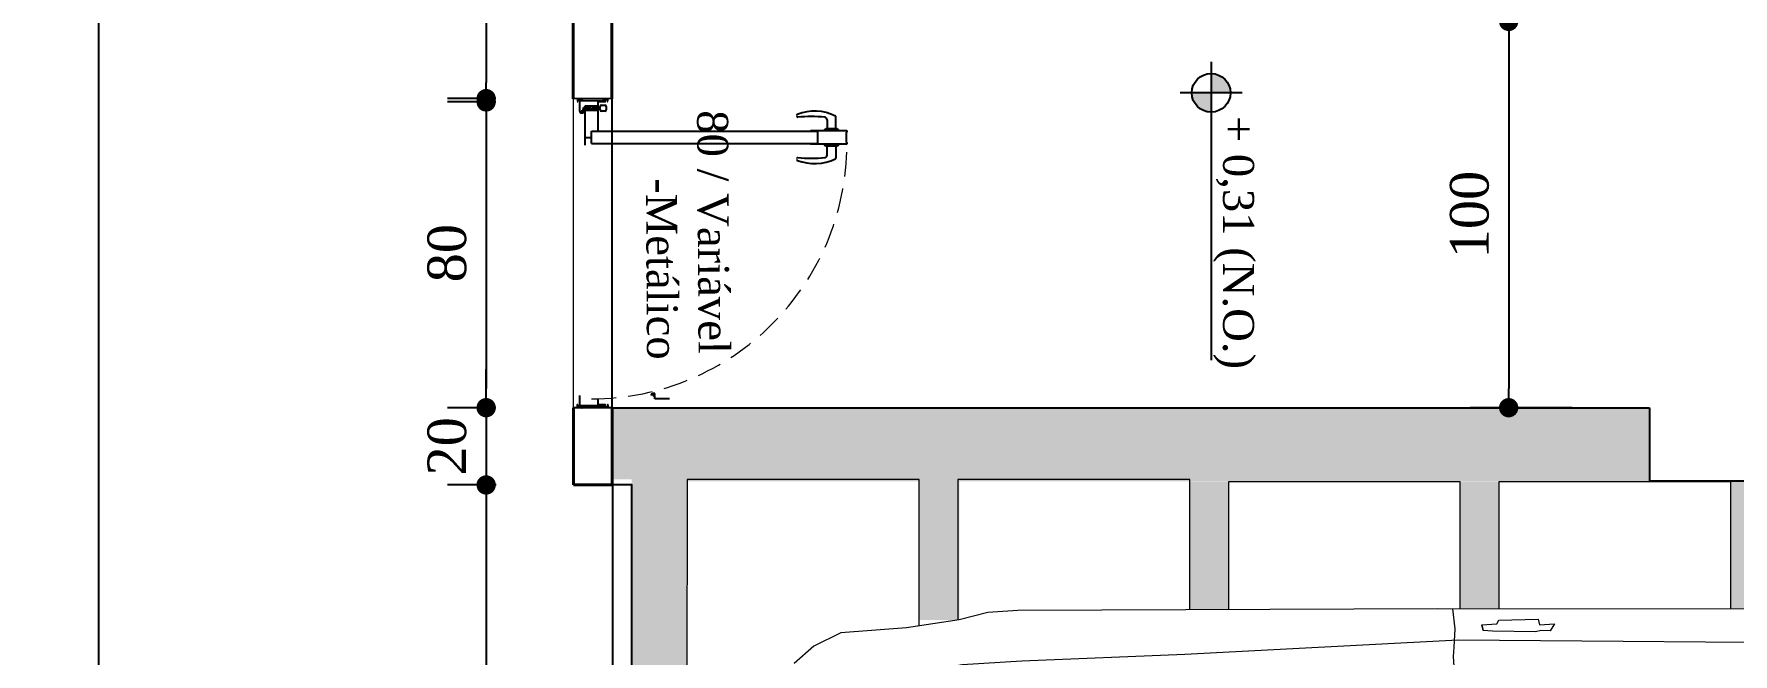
# Model space of a CAD drawing. Header units: centimetres. Extents: x -48696 to 156237, y -5617 to 29024.
# Drawn here: x -21081.8 to -20642.2, y 19199.1 to 19359.6 of the extents above; entities that cross this region are included whole.
import ezdxf

# ---------------------------------------------------------------- set-up
doc = ezdxf.new("R2010")
doc.units = ezdxf.units.CM
doc.linetypes.add('HIDDEN', pattern=[9.525, 6.35, -3.175])
for name, color, linetype in [('ACESSORIOS', 2, 'Continuous'), ('Hachuria - Moveis', 1, 'Continuous'), ('PN010', 1, 'Continuous'), ('Portas-Cotas', 2, 'Continuous'), ('Texto', 2, 'Continuous')]:
    doc.layers.add(name, color=color, linetype=linetype)
for name, color, linetype, lineweight in [('Parede Corte', 4, 'Continuous', 40), ('Pisos Externos', 15, 'Continuous', 9), ('Portas - Janelas', 2, 'Continuous', 20), ('Projeção Portas', 55, 'HIDDEN', 5), ('Vaga', 184, 'Continuous', 13)]:
    doc.layers.add(name, color=color, linetype=linetype, lineweight=lineweight)
doc.styles.add('Valéria', font='romantic.ttf', dxfattribs={"height": 10})
doc.dimstyles.new('Cota - 50', dxfattribs={"dimtxt": 10, "dimasz": 5, "dimexe": 10, "dimexo": 20, "dimgap": 5, "dimtad": 1, "dimtxsty": 'Valéria', "dimblk": 'DOT', "dimcen": 0, "dimclrd": 12, "dimclre": 12, "dimclrt": 2, "dimazin": 2, "dimtfac": 1, "dimtix": 1, "dimtmove": 0, "dimatfit": 3, "dimldrblk": 'DOT', "dimfxl": 1, "dimarcsym": 0})
pattern_1 = [(270, (-32249.861, 3884.289), (15, -15), [2.25, -0.45, 0.6, -0.45, 2.25, -9]), (270, (-32249.411, 3885.039), (15, -15), [1.5, -1.125, 2.25, -1.125, 1.5, -7.5]), (270, (-32243.411, 3879.789), (15, -15), [1.875, -0.75, 1.875, -10.5]), (270, (-32240.411, 3887.289), (15, -15), [0.75, -1.5, 0.75, -12]), (360, (-32240.411, 3885.789), (15, 15), [1.35, -13.65]), (360, (-32249.411, 3881.289), (15, 15), [1.5, -13.5]), (360, (-32243.411, 3877.539), (15, 15), [1.5, -13.5]), (315, (-32249.561, 3879.339), (15, -8e-15), [1.5, -19.713203]), (45, (-32249.561, 3883.239), (8e-15, 15), [1.5, -19.713203]), (333.43495, (-32249.486, 3879.789), (15, -8e-10), [1.5, -32.04102]), (345.963757, (-32249.411, 3880.539), (15, -5e-10), [1.5, -60.346584]), (345.963757, (-32243.411, 3876.789), (15, -5e-10), [1.2, -60.646584]), (345.963757, (-32240.411, 3885.489), (15, -5e-10), [1.05, -60.796584]), (14.036243, (-32249.411, 3882.039), (15, 5e-10), [1.5, -60.346584]), (14.036243, (-32243.411, 3878.289), (15, 5e-10), [1.2, -60.646584]), (14.036243, (-32240.411, 3886.089), (15, 5e-10), [1.05, -60.796584]), (26.56505, (-32249.486, 3882.789), (15, 6e-09), [1.5, -32.041002])]

# ---------------------------------------------------------------- blocks, each defined once
blk = doc.blocks.new('Audi A4 Cab dessus')
at = {"color": 0, "linetype": 'Continuous', "flags": 128}
for points in [[(0.841, -0.23), (0.8417, 0.7715), (0.838, 1.7799), (0.8336, 1.8519), (0.8155, 1.9203), (0.7966, 2.0469), (0.7841, 2.2046), (0.7524, 2.2693), (0.7105, 2.3167)], [(0.7584, -0.2673), (0.7669, 0.7224), (0.7321, 1.3788), (0.7164, 1.7697), (0.7075, 1.9136), (0.6778, 2.0813), (0.6697, 2.1669), (0.6293, 2.2367), (0.5811, 2.2532), (0.4536, 2.2926), (0.3571, 2.3256), (0.1476, 2.3432), (0.0137, 2.3517), (-0.1303, 2.3428), (-0.3375, 2.3245), (-0.4383, 2.2905), (-0.5613, 2.2579), (-0.6073, 2.2384), (-0.6562, 2.1743), (-0.6618, 2.085), (-0.6903, 1.9165)], [(0.6914, 0.7317), (0.7273, 0.7339), (0.7497, 0.7325), (0.7943, 0.7297), (0.8417, 0.7352)], [(0.8037, 0.6663), (0.7901, 0.6627)]]:
    blk.add_lwpolyline(points, dxfattribs=at)
blk.add_lwpolyline([(0.7901, 0.6627), (0.8037, 0.6663), (0.806, 0.6303), (0.8146, 0.6253), (0.8176, 0.531), (0.804, 0.5274), (0.8062, 0.4914), (0.7889, 0.5015), (0.7903, 0.5238), (0.7867, 0.5375), (0.7887, 0.6404)], close=True, dxfattribs=at)
blk = doc.blocks.new('_Dot')
at = {"color": 0, "linetype": 'ByBlock', "lineweight": -2}
blk.add_line((-0.5, 0), (-1, 0), dxfattribs=at)
at = {"color": 0, "linetype": 'ByBlock', "const_width": 0.5}
blk.add_lwpolyline([(-0.25, 0, 1), (0.25, 0, 1)], format="xyb", close=True, dxfattribs=at)
blk = doc.blocks.new('*D918')
at = {"color": 12, "lineweight": -2, "transparency": 16777216}
for p, q in [((-20962.5, 20558.4), (-21075.1, 20558.4)), ((-21065.1, 20553.4), (-21065.1, 18532.4)), ((-20962.5, 18527.4), (-21075.1, 18527.4))]:
    blk.add_line(p, q, dxfattribs=at)
at = {"layer": 'Defpoints', "color": 0, "transparency": 16777216}
for p in [(-20942.5, 20558.4), (-21065.1, 18527.4), (-20942.5, 18527.4)]:
    blk.add_point(p, dxfattribs=at)
at = {"color": 12, "lineweight": -2, "transparency": 16777216, "xscale": 5, "yscale": 5, "zscale": 5}
for p, rotation in [((-21065.1, 20558.4), 90), ((-21065.1, 18527.4), 270)]:
    blk.add_blockref('_Dot', p, dxfattribs=dict(at, rotation=rotation))
at = {"color": 2, "transparency": 16777216, "insert": (-21075.22, 19542.9), "char_height": 10, "attachment_point": 5, "rotation": 90, "style": 'Valéria'}
blk.add_mtext('2031', dxfattribs=at)
blk = doc.blocks.new('*D919')
at = {"color": 12, "lineweight": -2, "transparency": 16777216}
for p, q in [((-18501.39, 19648.51), (-18437.79, 19513.11)), ((-20858.77, 18387.11), (-18446.57, 19520.03)), ((-20922.64, 18511.34), (-20859.05, 18375.93))]:
    blk.add_line(p, q, dxfattribs=at)
at = {"layer": 'Defpoints', "color": 0, "transparency": 16777216}
for p in [(-18509.89, 19666.62), (-18442.04, 19522.16), (-20931.14, 18529.44)]:
    blk.add_point(p, dxfattribs=at)
at = {"color": 12, "lineweight": -2, "transparency": 16777216, "xscale": 5, "yscale": 5, "zscale": 5}
for p, rotation in [((-18442.04, 19522.16), 25.15779224117076), ((-20863.3, 18384.98), 205.1577922411708)]:
    blk.add_blockref('_Dot', p, dxfattribs=dict(at, rotation=rotation))
at = {"color": 2, "transparency": 16777216, "insert": (-19657, 18962.8), "char_height": 10, "attachment_point": 5, "rotation": 25.1578, "style": 'Valéria'}
blk.add_mtext('2675', dxfattribs=at)
blk = doc.blocks.new('*D945')
at = {"color": 12, "lineweight": -2, "transparency": 16777216}
for p, q in [((-20962.34, 19748.99), (-20974.8, 19748.99)), ((-20964.8, 19743.99), (-20964.8, 19346.99)), ((-20962.26, 19341.99), (-20974.8, 19341.99))]:
    blk.add_line(p, q, dxfattribs=at)
at = {"layer": 'Defpoints', "color": 0, "transparency": 16777216}
for p in [(-20942.34, 19748.99), (-20964.8, 19341.99), (-20942.26, 19341.99)]:
    blk.add_point(p, dxfattribs=at)
at = {"color": 12, "lineweight": -2, "transparency": 16777216, "xscale": 5, "yscale": 5, "zscale": 5}
for p, rotation in [((-20964.8, 19748.99), 90), ((-20964.8, 19341.99), 270)]:
    blk.add_blockref('_Dot', p, dxfattribs=dict(at, rotation=rotation))
at = {"color": 2, "transparency": 16777216, "insert": (-20974.91, 19545.49), "char_height": 10, "attachment_point": 5, "rotation": 90, "style": 'Valéria'}
blk.add_mtext('407', dxfattribs=at)
blk = doc.blocks.new('*D946')
at = {"color": 12, "lineweight": -2, "transparency": 16777216}
for p, q in [((-20962.26, 19342.84), (-20974.8, 19342.84)), ((-20964.8, 19337.84), (-20964.8, 19267.84)), ((-20962.26, 19262.84), (-20974.8, 19262.84))]:
    blk.add_line(p, q, dxfattribs=at)
at = {"layer": 'Defpoints', "color": 0, "transparency": 16777216}
for p in [(-20942.26, 19342.84), (-20964.8, 19262.84), (-20942.26, 19262.84)]:
    blk.add_point(p, dxfattribs=at)
at = {"color": 12, "lineweight": -2, "transparency": 16777216, "xscale": 5, "yscale": 5, "zscale": 5}
for p, rotation in [((-20964.8, 19342.84), 90), ((-20964.8, 19262.84), 270)]:
    blk.add_blockref('_Dot', p, dxfattribs=dict(at, rotation=rotation))
at = {"color": 2, "transparency": 16777216, "insert": (-20974.91, 19302.84), "char_height": 10, "attachment_point": 5, "rotation": 90, "style": 'Valéria'}
blk.add_mtext('80', dxfattribs=at)
blk = doc.blocks.new('*D947')
at = {"color": 12, "lineweight": -2, "transparency": 16777216}
for p, q in [((-20964.8, 19267.84), (-20964.8, 19272.84)), ((-20962.26, 19262.84), (-20974.8, 19262.84)), ((-20964.8, 19262.84), (-20964.8, 19242.84)), ((-20962.24, 19242.84), (-20974.8, 19242.84)), ((-20964.8, 19237.84), (-20964.8, 19232.84))]:
    blk.add_line(p, q, dxfattribs=at)
at = {"layer": 'Defpoints', "color": 0, "transparency": 16777216}
for p in [(-20942.26, 19262.84), (-20964.8, 19242.84), (-20942.24, 19242.84)]:
    blk.add_point(p, dxfattribs=at)
at = {"color": 12, "lineweight": -2, "transparency": 16777216, "xscale": 5, "yscale": 5, "zscale": 5}
for p, rotation in [((-20964.8, 19262.84), 270), ((-20964.8, 19242.84), 90)]:
    blk.add_blockref('_Dot', p, dxfattribs=dict(at, rotation=rotation))
at = {"color": 2, "transparency": 16777216, "insert": (-20974.91, 19252.84), "char_height": 10, "attachment_point": 5, "rotation": 90, "style": 'Valéria'}
blk.add_mtext('20', dxfattribs=at)
blk = doc.blocks.new('*D948')
at = {"color": 12, "lineweight": -2, "transparency": 16777216}
for p, q in [((-20962.24, 19242.84), (-20974.8, 19242.84)), ((-20964.8, 19237.84), (-20964.8, 18767.84)), ((-20962.14, 18762.84), (-20974.8, 18762.84))]:
    blk.add_line(p, q, dxfattribs=at)
at = {"layer": 'Defpoints', "color": 0, "transparency": 16777216}
for p in [(-20942.24, 19242.84), (-20964.8, 18762.84), (-20942.14, 18762.84)]:
    blk.add_point(p, dxfattribs=at)
at = {"color": 12, "lineweight": -2, "transparency": 16777216, "xscale": 5, "yscale": 5, "zscale": 5}
for p, rotation in [((-20964.8, 19242.84), 90), ((-20964.8, 18762.84), 270)]:
    blk.add_blockref('_Dot', p, dxfattribs=dict(at, rotation=rotation))
at = {"color": 2, "transparency": 16777216, "insert": (-20974.91, 19002.84), "char_height": 10, "attachment_point": 5, "rotation": 90, "style": 'Valéria'}
blk.add_mtext('480', dxfattribs=at)
blk = doc.blocks.new('*D1019')
at = {"color": 12, "lineweight": -2, "transparency": 16777216}
for p, q in [((-20683.84, 19362.84), (-20710.28, 19362.84)), ((-20700.28, 19357.84), (-20700.28, 19267.84)), ((-20683.84, 19262.84), (-20710.28, 19262.84))]:
    blk.add_line(p, q, dxfattribs=at)
at = {"layer": 'Defpoints', "color": 0, "transparency": 16777216}
for p in [(-20663.84, 19362.84), (-20700.28, 19262.84), (-20663.84, 19262.84)]:
    blk.add_point(p, dxfattribs=at)
at = {"color": 12, "lineweight": -2, "transparency": 16777216, "xscale": 5, "yscale": 5, "zscale": 5}
for p, rotation in [((-20700.28, 19362.84), 90), ((-20700.28, 19262.84), 270)]:
    blk.add_blockref('_Dot', p, dxfattribs=dict(at, rotation=rotation))
at = {"color": 2, "transparency": 16777216, "insert": (-20710.39, 19312.84), "char_height": 10, "attachment_point": 5, "rotation": 90, "style": 'Valéria'}
blk.add_mtext('100', dxfattribs=at)

msp = doc.modelspace()

# ---------------------------------------------------------------- hatches: boundary and pattern name
h = msp.add_hatch()
h.set_pattern_fill('GRASS2', color=74, scale=15, angle=-90, pattern_type=2)
h.set_pattern_definition(pattern_1)
h.paths.add_polyline_path([(-20932.34457, 19748.98177), (-20932.34457, 19362.83507), (-20910.52824, 19362.83507), (-20910.52824, 19748.98177)])
h.paths.add_polyline_path([(-20912.80279, 19244.28129), (-20912.80279, 18762.83507), (-20927.14181, 18762.83507), (-20927.14181, 19244.28129)])
h.paths.add_polyline_path([(-20910.29273, 19244.28129), (-20910.29273, 19262.83507), (-20932.26106, 19262.83507), (-20932.26106, 19244.28129)])
h.paths.add_polyline_path([(-20932.13627, 18735.89391), (-20932.13627, 18550.40693), (-20910.02659, 18550.40693), (-20910.02659, 18735.89391)])
h.paths.add_polyline_path([(-20932.14181, 18762.83404), (-20932.14181, 18735.89771), (-20913.61816, 18735.89771), (-20913.61816, 18762.83404)])
h = msp.add_hatch()
h.set_pattern_fill('GRASS2', color=74, scale=15, angle=-90, pattern_type=2)
h.set_pattern_definition(pattern_1)
h.paths.add_polyline_path([(-20913.81582, 19362.80053), (-20913.81582, 19748.80141), (-20663.91574, 19748.80141), (-20663.91574, 19362.80053)])
h.paths.add_polyline_path([(-20663.82299, 19243.80127), (-20663.82299, 19262.80053), (-20913.81582, 19262.80053), (-20913.81582, 19243.80127)])
h.paths.add_polyline_path([(-20899.55093, 19094.76532), (-20901.47027, 19121.32911), (-20900.10679, 19144.28129), (-20908.71301, 19144.28129), (-20908.71301, 19094.76532)])
h.paths.add_polyline_path([(-20842.41082, 19207.91735), (-20842.41082, 19243.80127), (-20852.80279, 19243.80127), (-20852.80279, 19207.91735)])
h.paths.add_polyline_path([(-20782.80279, 19210.5084), (-20782.80279, 19243.66069), (-20772.80279, 19243.66069), (-20772.80279, 19210.5084)])
h.paths.add_polyline_path([(-20712.80279, 19210.73957), (-20712.80279, 19243.66069), (-20702.80279, 19243.66069), (-20702.80279, 19210.73957)])
h.paths.add_polyline_path([(-20642.80279, 19210.69052), (-20642.80279, 19243.66069), (-20632.80279, 19243.66069), (-20632.80279, 19210.69052)])
h.paths.add_polyline_path([(-20572.80279, 19210.54246), (-20572.80279, 19243.66069), (-20562.80279, 19243.66069), (-20562.80279, 19210.54246)])
h.paths.add_polyline_path([(-20502.80279, 19209.22449), (-20502.80279, 19243.66069), (-20492.80279, 19243.66069), (-20492.80279, 19209.22449)])
h.paths.add_polyline_path([(-20422.80279, 19243.66069), (-20432.80279, 19243.66069), (-20432.80279, 19176.99839), (-20430.50662, 19176.66064), (-20428.40462, 19171.69894), (-20432.80279, 19171.63797), (-20432.64848, 19160.50753), (-20430.4611, 19146.71599), (-20429.04446, 19132.90862), (-20428.79064, 19119.56653), (-20429.3605, 19108.96823), (-20430.31152, 19093.86908), (-20431.13421, 19088.07727), (-20432.90571, 19079.48184), (-20432.90571, 19067.9827), (-20429.17667, 19067.43431), (-20430.41144, 19063.1656), (-20432.90571, 19062.50511), (-20432.90571, 18916.08484), (-20432.09055, 18914.16067), (-20432.90571, 18914.16067), (-20432.90571, 18893.11026), (-20434.76125, 18892.79521), (-20432.09423, 18873.91513), (-20432.09423, 18861.35128), (-20434.1664, 18835.44115), (-20432.53259, 18835.44115), (-20432.53259, 18774.66905), (-19629.49398, 19151.82801), (-19629.49398, 19267.57078), (-19811.9839, 19267.57078), (-19812.01566, 19158.34773), (-20058.66909, 19158.34773), (-20058.66909, 19042.49647), (-20422.80279, 19042.49647)])
h.paths.add_polyline_path([(-20502.80279, 19030.40574), (-20502.80279, 18951.45396), (-20492.90571, 18951.45396), (-20492.90571, 19030.40574)])
h.paths.add_polyline_path([(-20562.80279, 19030.10669), (-20562.80279, 18952.92327), (-20571.60827, 18952.92327), (-20571.60827, 19030.10669)])
h.paths.add_polyline_path([(-20631.60827, 19030.0828), (-20631.60827, 18953.14888), (-20641.68679, 18953.14888), (-20641.68679, 19030.0828)])
h.paths.add_polyline_path([(-20701.68679, 19030.13174), (-20701.68679, 18953.19883), (-20712.96542, 18953.19883), (-20712.96542, 19030.13174)])
h.paths.add_polyline_path([(-20772.96542, 19030.67693), (-20772.96542, 18952.98363), (-20782.80279, 18952.98363), (-20782.80279, 19030.67693)])
h.paths.add_polyline_path([(-20842.76597, 19033.60127), (-20842.76597, 18951.35448), (-20852.05057, 18951.35448), (-20852.05057, 19033.60127)])
h.paths.add_polyline_path([(-20902.99213, 18835.89771), (-20905.77014, 18863.7778), (-20902.02519, 18894.76532), (-20908.71301, 18894.76532), (-20908.71301, 18835.89771)])
h.paths.add_polyline_path([(-20516.05577, 18735.44115), (-20913.70737, 18735.35939), (-20913.61816, 18548.7201)])
h.paths.add_polyline_path([(-20843.61816, 18735.44115), (-20843.61816, 18774.64646), (-20853.61816, 18774.64646), (-20853.61816, 18735.44115)])
h.paths.add_polyline_path([(-20773.61816, 18735.44115), (-20773.61816, 18773.20733), (-20783.61816, 18773.20733), (-20783.61816, 18735.44115)])
h.paths.add_polyline_path([(-20703.61816, 18735.44115), (-20703.61816, 18772.59923), (-20713.61816, 18772.59923), (-20713.61816, 18735.44115)])
h.paths.add_polyline_path([(-20633.61816, 18735.44115), (-20633.61816, 18772.55034), (-20643.61816, 18772.55034), (-20643.61816, 18735.44115)])
h.paths.add_polyline_path([(-20563.61816, 18735.44115), (-20563.61816, 18772.5423), (-20573.61816, 18772.5423), (-20573.61816, 18735.44115)])
h.paths.add_polyline_path([(-20492.53259, 18746.48916), (-20492.53259, 18773.29598), (-20503.61816, 18773.29598), (-20503.61816, 18746.48916)])
at = {"layer": 'Portas - Janelas'}
h = msp.add_hatch(color=256, dxfattribs=at)
edge = h.paths.add_edge_path()
edge.add_arc((-20777.25962, 19344.34702), 5, 0, 90)
edge.add_line((-20777.25962, 19349.34702), (-20777.25962, 19344.34702))
edge.add_line((-20777.25962, 19344.34702), (-20772.25962, 19344.34702))
edge = h.paths.add_edge_path()
edge.add_arc((-20777.25962, 19344.34702), 5, 180, 270)
edge.add_line((-20777.25962, 19339.34702), (-20777.25962, 19344.34702))
edge.add_line((-20777.25962, 19344.34702), (-20782.25962, 19344.34702))

# ---------------------------------------------------------------- linework, layer by layer
at = {"color": 4}
for p, q in [((-20932.26106, 19342.83713), (-20942.26106, 19342.83507)), ((-20932.24461, 19262.83713), (-20942.24461, 19262.83507))]:
    msp.add_line(p, q, dxfattribs=at)
at = {"color": 1}
for p, q in [((-20940.03539, 19342.83507), (-20941.26539, 19342.83507)), ((-20941.21539, 19342.08507), (-20941.11539, 19342.08507)), ((-20941.11539, 19342.63507), (-20941.11539, 19342.63508)), ((-20941.11539, 19342.22167), (-20941.11539, 19342.63507)), ((-20941.06539, 19342.17167), (-20941.11539, 19342.22167)), ((-20941.11539, 19342.08507), (-20941.06539, 19342.17167)), ((-20941.06539, 19342.68508), (-20941.06539, 19342.68507)), ((-20941.06539, 19342.68507), (-20940.66539, 19342.68507)), ((-20940.66539, 19342.68507), (-20940.66539, 19342.68508)), ((-20940.61539, 19342.22167), (-20940.66539, 19342.17167)), ((-20940.66539, 19342.17167), (-20940.61539, 19342.08507)), ((-20940.61539, 19342.63508), (-20940.61539, 19342.63507)), ((-20940.61539, 19342.63507), (-20940.61539, 19342.22167)), ((-20940.61539, 19342.08507), (-20940.61539, 19339.65507)), ((-20940.61539, 19339.65507), (-20940.61539, 19339.65507)), ((-20940.46539, 19342.23507), (-20940.46539, 19342.68507)), ((-20940.46539, 19342.68507), (-20940.03539, 19342.68507)), ((-20934.11539, 19342.23507), (-20940.46539, 19342.23507)), ((-20940.03539, 19342.83508), (-20940.03539, 19342.83507)), ((-20940.03539, 19342.68507), (-20940.03539, 19342.68508)), ((-20939.98539, 19342.78507), (-20939.98539, 19342.78508)), ((-20939.98539, 19342.73507), (-20939.98539, 19342.78507)), ((-20939.98539, 19342.73508), (-20939.98539, 19342.73507)), ((-20939.94539, 19339.28507), (-20939.94539, 19339.83507)), ((-20939.94539, 19339.83507), (-20939.69539, 19339.83507)), ((-20939.69539, 19339.83507), (-20939.69539, 19339.71007)), ((-20939.69539, 19339.71007), (-20939.64539, 19339.71007)), ((-20939.64539, 19339.71007), (-20939.64539, 19339.71008)), ((-20939.59539, 19339.76007), (-20939.59539, 19340.53507)), ((-20939.59539, 19340.53507), (-20938.93363, 19340.53507)), ((-20939.59539, 19339.76008), (-20939.59539, 19339.76007)), ((-20938.90253, 19340.21507), (-20939.29539, 19340.21507)), ((-20939.29539, 19340.21507), (-20939.29539, 19330.85507)), ((-20939.04281, 19340.24007, 19), (-20939.22745, 19340.42471, 19)), ((-20939.1921, 19340.51007, 19), (-20938.88296, 19340.51007, 19)), ((-20939.14539, 19340.70507), (-20939.14539, 19340.94507)), ((-20939.14539, 19340.94507), (-20938.53539, 19340.94507)), ((-20938.87539, 19340.70507), (-20939.14539, 19340.70507)), ((-20939.14539, 19339.80507), (-20939.14539, 19340.04507)), ((-20939.14539, 19340.04507), (-20938.89539, 19340.04507)), ((-20938.53539, 19339.80507), (-20939.14539, 19339.80507)), ((-20939.1171, 19340.76007, 19), (-20939.1171, 19340.87007, 19)), ((-20939.0671, 19340.92007, 19), (-20938.5171, 19340.92007, 19)), ((-20938.8421, 19340.71007, 19), (-20939.0671, 19340.71007, 19)), ((-20938.7921, 19340.24007, 19), (-20939.04281, 19340.24007, 19)), ((-20938.93363, 19340.53507), (-20938.85052, 19340.65829)), ((-20938.85394, 19340.12303), (-20938.90253, 19340.21507)), ((-20938.88296, 19340.51007, 19), (-20938.80064, 19340.63211, 19)), ((-20938.87538, 19340.70508), (-20938.87539, 19340.70507)), ((-20938.85052, 19340.65829), (-20938.85051, 19340.6583)), ((-20938.7421, 19340.29007, 19), (-20938.7921, 19340.24007, 19)), ((-20936.3421, 19340.29007, 19), (-20938.7421, 19340.29007, 19)), ((-20938.53539, 19340.94507), (-20938.50539, 19340.97507)), ((-20938.50539, 19339.77507), (-20938.53539, 19339.80507)), ((-20938.5171, 19340.92007, 19), (-20938.4671, 19340.87007, 19)), ((-20938.50539, 19340.97507), (-20938.47539, 19340.94507)), ((-20938.47539, 19339.80507), (-20938.50539, 19339.77507)), ((-20938.47539, 19340.94507), (-20938.44539, 19340.97507)), ((-20938.44539, 19339.77507), (-20938.47539, 19339.80507)), ((-20938.4671, 19340.87007, 19), (-20938.1421, 19340.87007, 19)), ((-20938.44539, 19340.97507), (-20938.41539, 19340.94507)), ((-20938.41539, 19339.80507), (-20938.44539, 19339.77507)), ((-20938.41539, 19340.94507), (-20938.38539, 19340.97507)), ((-20938.38539, 19339.77507), (-20938.41539, 19339.80507)), ((-20938.38539, 19340.97507), (-20938.35539, 19340.94507)), ((-20938.35539, 19339.80507), (-20938.38539, 19339.77507)), ((-20938.35539, 19340.94507), (-20938.32539, 19340.97507)), ((-20938.32539, 19339.77507), (-20938.35539, 19339.80507)), ((-20938.32539, 19340.97507), (-20938.29539, 19340.94507)), ((-20938.29539, 19339.80507), (-20938.32539, 19339.77507)), ((-20938.29539, 19340.94507), (-20938.26539, 19340.97507)), ((-20938.26539, 19339.77507), (-20938.29539, 19339.80507)), ((-20938.26539, 19340.97507), (-20938.23539, 19340.94507)), ((-20938.23539, 19339.80507), (-20938.26539, 19339.77507)), ((-20938.23539, 19340.94507), (-20938.20539, 19340.97507)), ((-20938.20539, 19339.77507), (-20938.23539, 19339.80507)), ((-20938.20539, 19340.97507), (-20938.17539, 19340.94507)), ((-20938.17539, 19339.80507), (-20938.20539, 19339.77507)), ((-20938.17539, 19340.94507), (-20938.14539, 19340.97507)), ((-20938.14539, 19339.77507), (-20938.17539, 19339.80507)), ((-20938.14539, 19340.97507), (-20938.11539, 19340.94507)), ((-20938.11539, 19339.80507), (-20938.14539, 19339.77507)), ((-20938.1421, 19340.87007, 19), (-20938.0921, 19340.82007, 19)), ((-20938.11539, 19340.94507), (-20938.08539, 19340.97507)), ((-20938.08539, 19339.77507), (-20938.11539, 19339.80507)), ((-20938.0921, 19340.82007, 19), (-20938.0421, 19340.87007, 19)), ((-20938.08539, 19340.97507), (-20938.05539, 19340.94507)), ((-20938.05539, 19339.80507), (-20938.08539, 19339.77507)), ((-20938.05539, 19340.94507), (-20938.02539, 19340.97507)), ((-20938.02539, 19339.77507), (-20938.05539, 19339.80507)), ((-20938.0421, 19340.87007, 19), (-20937.68797, 19340.87007, 19)), ((-20938.02539, 19340.97507), (-20937.99539, 19340.94507)), ((-20937.99539, 19339.80507), (-20938.02539, 19339.77507)), ((-20937.99539, 19340.94507), (-20937.96539, 19340.97507)), ((-20937.96539, 19339.77507), (-20937.99539, 19339.80507)), ((-20937.96539, 19340.97507), (-20937.93539, 19340.94507)), ((-20937.93539, 19339.80507), (-20937.96539, 19339.77507)), ((-20937.93539, 19340.94507), (-20937.90539, 19340.97507)), ((-20937.90539, 19339.77507), (-20937.93539, 19339.80507)), ((-20937.90539, 19340.97507), (-20937.87539, 19340.94507)), ((-20937.87539, 19339.80507), (-20937.90539, 19339.77507)), ((-20937.87539, 19340.94507), (-20937.84539, 19340.97507)), ((-20937.84539, 19339.77507), (-20937.87539, 19339.80507)), ((-20937.84539, 19340.97507), (-20937.81539, 19340.94507)), ((-20937.81539, 19339.80507), (-20937.84539, 19339.77507)), ((-20937.81539, 19340.94507), (-20937.57539, 19340.94507)), ((-20937.57539, 19339.80507), (-20937.81539, 19339.80507)), ((-20937.57539, 19340.94507), (-20937.54539, 19340.97507)), ((-20937.54539, 19339.77507), (-20937.57539, 19339.80507)), ((-20937.54539, 19340.97507), (-20937.51539, 19340.94507)), ((-20937.51539, 19339.80507), (-20937.54539, 19339.77507)), ((-20937.51539, 19340.94507), (-20937.27539, 19340.94507)), ((-20937.27539, 19339.80507), (-20937.51539, 19339.80507)), ((-20937.4028, 19340.87007, 19), (-20937.0421, 19340.87007, 19)), ((-20937.27539, 19340.94507), (-20937.24539, 19340.97507)), ((-20937.24539, 19339.77507), (-20937.27539, 19339.80507)), ((-20937.24539, 19340.97507), (-20937.21539, 19340.94507)), ((-20937.21539, 19339.80507), (-20937.24539, 19339.77507)), ((-20937.21539, 19340.94507), (-20937.18539, 19340.97507)), ((-20937.18539, 19339.77507), (-20937.21539, 19339.80507)), ((-20937.18539, 19340.97507), (-20937.15539, 19340.94507)), ((-20937.15539, 19339.80507), (-20937.18539, 19339.77507)), ((-20937.15539, 19340.94507), (-20937.12539, 19340.97507)), ((-20937.12539, 19339.77507), (-20937.15539, 19339.80507)), ((-20937.12539, 19340.97507), (-20937.09539, 19340.94507)), ((-20937.09539, 19339.80507), (-20937.12539, 19339.77507)), ((-20937.09539, 19340.94507), (-20937.06539, 19340.97507)), ((-20937.06539, 19339.77507), (-20937.09539, 19339.80507)), ((-20937.06539, 19340.97507), (-20937.03539, 19340.94507)), ((-20937.03539, 19339.80507), (-20937.06539, 19339.77507)), ((-20937.0421, 19340.87007, 19), (-20936.9921, 19340.82007, 19)), ((-20937.03539, 19340.94507), (-20937.00539, 19340.97507)), ((-20937.00539, 19339.77507), (-20937.03539, 19339.80507)), ((-20937.00539, 19340.97507), (-20936.97539, 19340.94507)), ((-20936.97539, 19339.80507), (-20937.00539, 19339.77507)), ((-20936.9921, 19340.82007, 19), (-20936.9421, 19340.87007, 19)), ((-20936.97539, 19340.94507), (-20936.94539, 19340.97507)), ((-20936.94539, 19339.77507), (-20936.97539, 19339.80507)), ((-20936.94539, 19340.97507), (-20936.91539, 19340.94507)), ((-20936.91539, 19339.80507), (-20936.94539, 19339.77507)), ((-20936.9421, 19340.87007, 19), (-20936.6171, 19340.87007, 19)), ((-20936.91539, 19340.94507), (-20936.88539, 19340.97507)), ((-20936.88539, 19339.77507), (-20936.91539, 19339.80507)), ((-20936.88539, 19340.97507), (-20936.85539, 19340.94507)), ((-20936.85539, 19339.80507), (-20936.88539, 19339.77507)), ((-20936.85539, 19340.94507), (-20936.82539, 19340.97507)), ((-20936.82539, 19339.77507), (-20936.85539, 19339.80507)), ((-20936.82539, 19340.97507), (-20936.79539, 19340.94507)), ((-20936.79539, 19339.80507), (-20936.82539, 19339.77507)), ((-20936.79539, 19340.94507), (-20936.76539, 19340.97507)), ((-20936.76539, 19339.77507), (-20936.79539, 19339.80507)), ((-20936.76539, 19340.97507), (-20936.73539, 19340.94507)), ((-20936.73539, 19339.80507), (-20936.76539, 19339.77507)), ((-20936.73539, 19340.94507), (-20936.70539, 19340.97507)), ((-20936.70539, 19339.77507), (-20936.73539, 19339.80507)), ((-20936.70539, 19340.97507), (-20936.67539, 19340.94507)), ((-20936.67539, 19339.80507), (-20936.70539, 19339.77507)), ((-20936.67539, 19340.94507), (-20936.64539, 19340.97507)), ((-20936.64539, 19339.77507), (-20936.67539, 19339.80507)), ((-20936.64539, 19340.97507), (-20936.61539, 19340.94507)), ((-20936.61539, 19339.80507), (-20936.64539, 19339.77507)), ((-20936.6171, 19340.87007, 19), (-20936.5671, 19340.92007, 19)), ((-20936.61539, 19340.94507), (-20936.58539, 19340.97507)), ((-20936.58539, 19339.77507), (-20936.61539, 19339.80507)), ((-20936.58539, 19340.97507), (-20936.55539, 19340.94507)), ((-20936.55539, 19339.80507), (-20936.58539, 19339.77507)), ((-20936.5671, 19340.92007, 19), (-20936.0171, 19340.92007, 19)), ((-20936.55539, 19340.94507), (-20935.94539, 19340.94507)), ((-20935.94539, 19339.80507), (-20936.55539, 19339.80507)), ((-20936.2921, 19340.24007, 19), (-20936.3421, 19340.29007, 19)), ((-20935.4691, 19340.24007, 19), (-20936.2921, 19340.24007, 19)), ((-20936.28355, 19340.63211, 19), (-20936.20123, 19340.51007, 19)), ((-20936.0171, 19340.71007, 19), (-20936.2421, 19340.71007, 19)), ((-20936.23988, 19340.65776), (-20936.23989, 19340.65775)), ((-20936.23989, 19340.65775), (-20936.15075, 19340.53507)), ((-20936.18825, 19340.21507), (-20936.23684, 19340.12303)), ((-20936.21539, 19340.70507), (-20936.21538, 19340.70508)), ((-20935.94539, 19340.70507), (-20936.21539, 19340.70507)), ((-20936.20123, 19340.51007, 19), (-20935.4691, 19340.51007, 19)), ((-20936.19539, 19340.04507), (-20935.94539, 19340.04507)), ((-20935.79539, 19340.21507), (-20936.18825, 19340.21507)), ((-20936.15075, 19340.53507), (-20935.79539, 19340.53507)), ((-20935.9671, 19340.87007, 19), (-20935.9671, 19340.76007, 19)), ((-20935.94539, 19340.94507), (-20935.94539, 19340.70507)), ((-20935.94539, 19340.04507), (-20935.94539, 19339.80507)), ((-20935.79539, 19340.53507), (-20935.79539, 19342.08507)), ((-20935.79539, 19342.08507), (-20933.91539, 19342.08507)), ((-20935.79539, 19334.39653), (-20935.79539, 19340.21507)), ((-20935.2691, 19340.71007, 19), (-20935.2691, 19340.82507, 19)), ((-20935.2691, 19339.92507, 19), (-20935.2691, 19340.04007, 19)), ((-20934.9691, 19341.12507, 19), (-20934.0691, 19341.12507, 19)), ((-20934.0691, 19339.62507, 19), (-20934.9691, 19339.62507, 19)), ((-20934.54539, 19342.78508), (-20934.54539, 19342.78507)), ((-20934.54539, 19342.78507), (-20934.54539, 19342.73507)), ((-20934.54539, 19342.73507), (-20934.54539, 19342.73508)), ((-20934.49539, 19342.83507), (-20934.49539, 19342.83508)), ((-20933.26539, 19342.83507), (-20934.49539, 19342.83507)), ((-20934.49539, 19342.68508), (-20934.49539, 19342.68507)), ((-20934.49539, 19342.68507), (-20934.06539, 19342.68507)), ((-20934.11539, 19342.23508), (-20934.11539, 19342.23507)), ((-20934.06539, 19342.68507), (-20934.06539, 19342.28507)), ((-20934.06539, 19342.28507), (-20934.06539, 19342.28508)), ((-20933.91539, 19342.63507), (-20933.91539, 19342.63508)), ((-20933.91539, 19342.22167), (-20933.91539, 19342.63507)), ((-20933.86539, 19342.17167), (-20933.91539, 19342.22167)), ((-20933.91539, 19342.08507), (-20933.86539, 19342.17167)), ((-20933.86539, 19342.68508), (-20933.86539, 19342.68507)), ((-20933.86539, 19342.68507), (-20933.46539, 19342.68507)), ((-20933.7691, 19340.82507, 19), (-20933.7691, 19339.92507, 19)), ((-20933.46539, 19342.68507), (-20933.46539, 19342.68508)), ((-20933.41539, 19342.22167), (-20933.46539, 19342.17167)), ((-20933.46539, 19342.17167), (-20933.41539, 19342.08507)), ((-20933.41539, 19342.63508), (-20933.41539, 19342.63507)), ((-20933.41539, 19342.63507), (-20933.41539, 19342.22167)), ((-20933.41539, 19342.08507), (-20933.31539, 19342.08507)), ((-20940.09539, 19339.13507), (-20940.09539, 19339.13507)), ((-20940.09539, 19339.13507), (-20939.59539, 19339.13507)), ((-20939.69539, 19339.28507), (-20939.94539, 19339.28507)), ((-20939.64539, 19339.41007), (-20939.69539, 19339.41007)), ((-20939.69539, 19339.41007), (-20939.69539, 19339.28507)), ((-20939.64539, 19339.41008), (-20939.64539, 19339.41007)), ((-20939.59539, 19339.36007), (-20939.59539, 19339.36008)), ((-20939.59539, 19339.13507), (-20939.59539, 19339.36007)), ((-20876.6156, 19335.05507), (-20876.8656, 19335.05507)), ((-20876.6156, 19337.39001), (-20876.6156, 19335.05507)), ((-20874.0656, 19335.05507), (-20876.6156, 19335.05507)), ((-20874.3156, 19335.05507), (-20874.3156, 19338.12283)), ((-20939.29539, 19330.85507), (-20939.14539, 19330.85507)), ((-20939.14539, 19330.85507), (-20939.14539, 19332.80507)), ((-20939.14539, 19332.80507), (-20937.54539, 19332.80507)), ((-20937.54539, 19334.39653), (-20878.9756, 19334.39653)), ((-20937.54539, 19331.20507), (-20937.54539, 19334.39653)), ((-20937.54539, 19331.21507), (-20878.9756, 19331.21507)), ((-20880.9256, 19334.55507), (-20871.4656, 19334.55507)), ((-20880.9256, 19334.40507), (-20880.9256, 19334.55507)), ((-20878.9756, 19334.40507), (-20880.9256, 19334.40507)), ((-20880.9256, 19331.20507), (-20878.9756, 19331.20507)), ((-20880.9256, 19331.05507), (-20880.9256, 19331.20507)), ((-20871.4656, 19331.05507), (-20880.9256, 19331.05507)), ((-20878.9756, 19331.20507), (-20878.9756, 19334.40507)), ((-20877.2756, 19334.55507), (-20873.6556, 19334.55507)), ((-20877.2756, 19331.05507), (-20873.6556, 19331.05507)), ((-20876.9656, 19334.95507), (-20876.9656, 19334.94507)), ((-20876.9656, 19330.65507), (-20876.9656, 19330.66507)), ((-20873.9656, 19334.94507), (-20873.9656, 19334.95507)), ((-20873.9656, 19330.66507), (-20873.9656, 19330.65507)), ((-20871.6656, 19333.79507), (-20871.6956, 19333.76507)), ((-20871.6956, 19333.76507), (-20871.6656, 19333.73507)), ((-20871.6656, 19333.73507), (-20871.6956, 19333.70507)), ((-20871.6956, 19333.70507), (-20871.6656, 19333.67507)), ((-20871.6656, 19333.67507), (-20871.6956, 19333.64507)), ((-20871.6956, 19333.64507), (-20871.6656, 19333.61507)), ((-20871.6656, 19333.61507), (-20871.6956, 19333.58507)), ((-20871.6956, 19333.58507), (-20871.6656, 19333.55507)), ((-20871.6656, 19333.55507), (-20871.6956, 19333.52507)), ((-20871.6956, 19333.52507), (-20871.6656, 19333.49507)), ((-20871.6656, 19333.49507), (-20871.6956, 19333.46507)), ((-20871.6956, 19333.46507), (-20871.6656, 19333.43507)), ((-20871.6656, 19333.43507), (-20871.6956, 19333.40507)), ((-20871.6956, 19333.40507), (-20871.6656, 19333.37507)), ((-20871.6656, 19333.37507), (-20871.6956, 19333.34507)), ((-20871.6956, 19333.34507), (-20871.6656, 19333.31507)), ((-20871.6656, 19333.31507), (-20871.6956, 19333.28507)), ((-20871.6956, 19333.28507), (-20871.6656, 19333.25507)), ((-20871.6656, 19333.25507), (-20871.6956, 19333.22507)), ((-20871.6956, 19333.22507), (-20871.6656, 19333.19507)), ((-20871.6656, 19333.19507), (-20871.6956, 19333.16507)), ((-20871.6956, 19333.16507), (-20871.6656, 19333.13507)), ((-20871.6656, 19333.13507), (-20871.6956, 19333.10507)), ((-20871.6956, 19333.10507), (-20871.6656, 19333.07507)), ((-20871.6656, 19332.53507), (-20871.6956, 19332.50507)), ((-20871.6956, 19332.50507), (-20871.6656, 19332.47507)), ((-20871.6656, 19332.47507), (-20871.6956, 19332.44507)), ((-20871.6956, 19332.44507), (-20871.6656, 19332.41507)), ((-20871.6656, 19332.41507), (-20871.6956, 19332.38507)), ((-20871.6956, 19332.38507), (-20871.6656, 19332.35507)), ((-20871.6656, 19332.35507), (-20871.6956, 19332.32507)), ((-20871.6956, 19332.32507), (-20871.6656, 19332.29507)), ((-20871.6656, 19332.29507), (-20871.6956, 19332.26507)), ((-20871.6956, 19332.26507), (-20871.6656, 19332.23507)), ((-20871.6656, 19332.23507), (-20871.6956, 19332.20507)), ((-20871.6956, 19332.20507), (-20871.6656, 19332.17507)), ((-20871.6656, 19332.17507), (-20871.6956, 19332.14507)), ((-20871.6956, 19332.14507), (-20871.6656, 19332.11507)), ((-20871.6656, 19332.11507), (-20871.6956, 19332.08507)), ((-20871.6956, 19332.08507), (-20871.6656, 19332.05507)), ((-20871.6656, 19332.05507), (-20871.6956, 19332.02507)), ((-20871.6956, 19332.02507), (-20871.6656, 19331.99507)), ((-20871.6656, 19331.99507), (-20871.6956, 19331.96507)), ((-20871.6956, 19331.96507), (-20871.6656, 19331.93507)), ((-20871.6656, 19331.93507), (-20871.6956, 19331.90507)), ((-20871.6956, 19331.90507), (-20871.6656, 19331.87507)), ((-20871.6656, 19331.87507), (-20871.6956, 19331.84507)), ((-20871.6956, 19331.84507), (-20871.6656, 19331.81507)), ((-20871.4656, 19334.16221), (-20871.6656, 19334.16221)), ((-20871.6656, 19334.16221), (-20871.6656, 19333.79507)), ((-20871.6656, 19333.07507), (-20871.6656, 19332.53507)), ((-20871.6656, 19331.81507), (-20871.6656, 19331.44793)), ((-20871.6656, 19331.44793), (-20871.4656, 19331.44793)), ((-20871.4656, 19334.55507), (-20871.4656, 19334.16221)), ((-20871.4656, 19331.44793), (-20871.4656, 19331.05507)), ((-20876.6156, 19330.55507), (-20876.8656, 19330.55507)), ((-20876.6156, 19328.22013), (-20876.6156, 19330.55507)), ((-20874.0656, 19330.55507), (-20876.6156, 19330.55507)), ((-20874.3156, 19330.55507), (-20874.3156, 19327.48731)), ((-20940.61539, 19266.01508), (-20940.61539, 19263.58509)), ((-20935.79539, 19263.58509), (-20935.79539, 19265.13509)), ((-20921.16659, 19266.50054), (-20921.66659, 19266.50054)), ((-20921.51659, 19265.80054), (-20921.51659, 19266.35054)), ((-20921.51659, 19266.35054), (-20921.26659, 19266.35054)), ((-20921.26659, 19265.80054), (-20921.51659, 19265.80054)), ((-20921.26659, 19266.35054), (-20921.26659, 19266.22554)), ((-20921.26659, 19266.22554), (-20921.21659, 19266.22553)), ((-20921.21659, 19265.92553), (-20921.26659, 19265.92554)), ((-20921.26659, 19265.92554), (-20921.26659, 19265.80054)), ((-20921.16659, 19266.27554), (-20921.16659, 19266.50054)), ((-20921.16659, 19265.10054), (-20921.16659, 19265.87554)), ((-20917.36659, 19265.10054), (-20921.16659, 19265.10054)), ((-20941.26539, 19263.53509), (-20941.26539, 19262.83507)), ((-20941.11539, 19263.58509), (-20941.21539, 19263.58509)), ((-20941.06539, 19263.49849), (-20941.11539, 19263.58509)), ((-20941.11539, 19263.44849), (-20941.06539, 19263.49849)), ((-20941.11539, 19263.03509), (-20941.11539, 19263.44849)), ((-20940.66539, 19262.98508), (-20941.06539, 19262.98508)), ((-20940.61539, 19263.58509), (-20940.66539, 19263.49849)), ((-20940.66539, 19263.49849), (-20940.61539, 19263.44849)), ((-20940.61539, 19263.44849), (-20940.61539, 19263.03509)), ((-20940.46539, 19262.98509), (-20940.46539, 19263.43509)), ((-20940.46539, 19263.43509), (-20934.06539, 19263.43507)), ((-20940.03539, 19262.98509), (-20940.46539, 19262.98509)), ((-20939.98539, 19262.88506), (-20939.98539, 19262.93509)), ((-20933.91539, 19263.58509), (-20935.79539, 19263.58509)), ((-20934.56539, 19262.93509), (-20934.56539, 19262.88509)), ((-20934.06539, 19262.98509), (-20934.51539, 19262.98509)), ((-20934.06539, 19263.43507), (-20934.06539, 19262.98509)), ((-20933.86539, 19263.49849), (-20933.91539, 19263.58509)), ((-20933.91539, 19263.44849), (-20933.86539, 19263.49849)), ((-20933.91539, 19263.03509), (-20933.91539, 19263.44849)), ((-20933.46539, 19262.98508), (-20933.86539, 19262.98509)), ((-20933.41539, 19263.58509), (-20933.46539, 19263.49849)), ((-20933.46539, 19263.49849), (-20933.41539, 19263.44849)), ((-20933.26539, 19263.58509), (-20933.41539, 19263.58509)), ((-20933.41539, 19263.44849), (-20933.41539, 19263.03509)), ((-20933.26539, 19262.83509), (-20933.26539, 19263.58509))]:
    msp.add_line(p, q, dxfattribs=at)
for p, q in [((-20932.24461, 19262.83507), (-20663.81189, 19262.83507)), ((-20663.81189, 19262.83507), (-20663.82299, 19243.80127)), ((-20422.80279, 19243.66069), (-20663.82299, 19243.80127))]:
    msp.add_line(p, q)
for centre, radius, start, end in [((-20941.06539, 19342.63508), 0.05, 90, 180), ((-20940.66539, 19342.63508), 0.05, 0, 90), ((-20940.09539, 19339.65507), 0.52, 180, 270), ((-20940.03539, 19342.78508), 0.05, 0, 90), ((-20940.03539, 19342.73508), 0.05, 270, 0), ((-20939.64539, 19339.76008), 0.05, 270, 0), ((-20939.1921, 19340.46007, 19), 0.05, 90, 225), ((-20939.0671, 19340.87007, 19), 0.05, 90, 180), ((-20939.0671, 19340.76007, 19), 0.05, 180, 270), ((-20938.89539, 19340.09507), 0.05, 270, 34), ((-20938.87538, 19340.67508), 0.03, 326.0010556, 90), ((-20938.8421, 19340.66007, 19), 0.05, 326, 90), ((-20936.2421, 19340.66007, 19), 0.05, 90, 214), ((-20936.19539, 19340.09507), 0.05, 146, 270), ((-20936.21538, 19340.67508), 0.03, 90, 215.2611806), ((-20936.0171, 19340.87007, 19), 0.05, 0, 90), ((-20936.0171, 19340.76007, 19), 0.05, 270, 0), ((-20935.4691, 19340.71007, 19), 0.2, 270, 0), ((-20935.4691, 19340.04007, 19), 0.2, 0, 90), ((-20934.9691, 19340.82507, 19), 0.3, 90, 180), ((-20934.9691, 19339.92507, 19), 0.3, 180, 270), ((-20934.49539, 19342.78508), 0.05, 90, 180), ((-20934.49539, 19342.73508), 0.05, 180, 270), ((-20934.11539, 19342.28508), 0.05, 270, 0), ((-20934.0691, 19340.82507, 19), 0.3, 0, 90), ((-20934.0691, 19339.92507, 19), 0.3, 270, 0), ((-20933.86539, 19342.63508), 0.05, 90, 180), ((-20933.46539, 19342.63508), 0.05, 0, 90), ((-20879.81993, 19327.45101), 12.14519, 63.7941705, 111.6799294), ((-20939.64539, 19339.36008), 0.05, 0, 90), ((-20884.21533, 19338.50405), 0.25027, 111.3945306, 179.9582195), ((-20884.21551, 19338.28904), 0.25009, 180.0228097, 276.1120607), ((-20880.71295, 19303.0729), 35.1398, 84.2728499, 95.6768165), ((-20877.26583, 19337.3898), 0.65023, 0.0184767, 84.7479345), ((-20876.8656, 19334.95507), 0.1, 90, 180), ((-20874.56586, 19338.12266), 0.25026, 0.0370053, 64.1279348), ((-20874.0656, 19334.95507), 0.1, 0, 90), ((-20877.0556, 19334.59507), 0.26, 90, 180), ((-20877.2756, 19334.59507), 0.04, 180, 270), ((-20877.2756, 19331.01507), 0.04, 90, 180), ((-20877.0556, 19331.01507), 0.26, 180, 270), ((-20877.0556, 19334.94507), 0.09, 270, 0), ((-20877.0556, 19330.66507), 0.09, 0, 90), ((-20876.8656, 19330.65507), 0.1, 180, 270), ((-20874.0656, 19330.65507), 0.1, 270, 0), ((-20873.8756, 19334.94507), 0.09, 180, 270), ((-20873.8756, 19330.66507), 0.09, 90, 180), ((-20873.8756, 19334.59507), 0.26, 0, 90), ((-20873.8756, 19331.01507), 0.26, 270, 0), ((-20873.6556, 19334.59507), 0.04, 270, 360), ((-20873.6556, 19331.01507), 0.04, 0, 90), ((-20884.21551, 19327.3211), 0.25009, 83.8879393, 179.9771903), ((-20884.21533, 19327.10608), 0.25027, 180.0417805, 248.6054694), ((-20879.81993, 19338.15913), 12.14519, 248.3200706, 296.2058295), ((-20880.71295, 19362.53724), 35.1398, 264.3231835, 275.7271501), ((-20877.26583, 19328.22034), 0.65023, 275.2520655, 359.9815233), ((-20874.56586, 19327.48747), 0.25026, 295.8720652, 359.9629947), ((-20921.66659, 19265.98054), 0.52, 90, 180.0011018), ((-20921.21658, 19266.27552), 0.04999, 269.9879063, 0.0208131), ((-20921.21658, 19265.87554), 0.04999, 0, 90.0114603), ((-20941.21539, 19263.53509), 0.05, 90, 180), ((-20941.06539, 19263.03507), 0.05, 179.9876529, 270.0008891), ((-20940.66539, 19263.03509), 0.05, 270.0046634, 0), ((-20940.03539, 19262.93509), 0.05, 0, 90), ((-20940.03539, 19262.88505), 0.05, 269.9990289, 0.0019028), ((-20934.51539, 19262.93509), 0.05, 90, 180), ((-20934.51539, 19262.88509), 0.05, 180, 270), ((-20933.86539, 19263.03509), 0.05, 180.0014324, 269.9985676), ((-20933.4654, 19263.03509), 0.05001, 270.011458, 0)]:
    msp.add_arc(centre, radius, start, end, dxfattribs=at)
at = {"layer": 'ACESSORIOS'}
msp.add_lwpolyline([(-20932.14181, 19242.83507), (-20932.14181, 18762.83507), (-20927.14181, 18762.83507), (-20927.14181, 19242.83507)], close=True, dxfattribs=at)
at = {"layer": 'Hachuria - Moveis'}
msp.add_circle((-20777.25962, 19344.34702), 5, dxfattribs=at)
at = {"layer": 'Parede Corte', "color": 4}
for p, q in [((-20942.34868, 19768.98761), (-20942.26106, 19342.83507)), ((-20932.34457, 19748.98177), (-20932.26106, 19342.83507)), ((-20942.24461, 19262.83507), (-20942.2405, 19242.83507)), ((-20932.24461, 19262.83507), (-20932.2405, 19242.83507))]:
    msp.add_line(p, q, dxfattribs=at)
at = {"layer": 'Parede Corte'}
msp.add_line((-20942.2405, 19242.83507), (-20932.2405, 19242.83713), dxfattribs=at)
at = {"layer": 'Pisos Externos'}
msp.add_line((-20912.80279, 19244.28129), (-20912.96317, 19144.28129), dxfattribs=at)
for points in [[(-20852.80279, 19206.36607), (-20852.80279, 19244.28129), (-20912.80279, 19244.28129)], [(-20782.80279, 19210.5084), (-20782.80279, 19244.28129), (-20842.80279, 19244.28129), (-20842.80279, 19207.85884)], [(-20712.80279, 19210.73957), (-20712.80279, 19243.66069), (-20772.80279, 19243.66069), (-20772.80279, 19210.54504)], [(-20642.80279, 19210.69052), (-20642.80279, 19243.66069), (-20702.80279, 19243.66069), (-20702.80279, 19210.73256)]]:
    msp.add_lwpolyline(points, dxfattribs=at)
at = {"layer": 'PN010'}
for p, q in [((-20777.25962, 19352.34702), (-20777.25962, 19275.11726)), ((-20769.25962, 19344.34702), (-20785.25962, 19344.34702)), ((-20932.26106, 19342.83507), (-20932.26106, 19262.83507))]:
    msp.add_line(p, q, dxfattribs=at)
at = {"layer": 'Portas - Janelas'}
msp.add_line((-20942.26106, 19342.83507), (-20942.26106, 19262.83507), dxfattribs=at)
at = {"layer": 'Projeção Portas'}
msp.add_arc((-20937.54539, 19331.21507), 66.07998, 270, 359.8612691, dxfattribs=at)

# ---------------------------------------------------------------- block references
at = {"layer": 'Vaga', "xscale": 107.7733333333333, "yscale": 107.7733333333333, "zscale": 107.7733333333333, "rotation": 89.9999999999999}
msp.add_blockref('Audi A4 Cab dessus', (-20635.45653, 19120.02747), dxfattribs=at)

# ---------------------------------------------------------------- texts
at = {"layer": 'Portas-Cotas', "insert": (-20912.70837, 19298.80123), "char_height": 8, "attachment_point": 5, "rotation": 270.3539253, "style": 'Valéria'}
msp.add_mtext('\\pi-18.9352;80 / Variável\\P\\pi0;-Metálico', dxfattribs=at)
at = {"layer": 'Texto', "insert": (-20766.15311, 19338.38353), "char_height": 8, "attachment_point": 1, "rotation": 270, "style": 'Valéria'}
msp.add_mtext('+ 0,31 (N.O.)', dxfattribs=at)

# ---------------------------------------------------------------- dimensions: what is measured, and where the dimension line sits
for base, p1, p2, picture, middle in [((-21065.10409, 18527.40428), (-20942.4956, 20558.40428), (-20942.4956, 18527.40428), '*D918', (-21075.21504, 19542.90428)), ((-20964.80015, 19341.98748), (-20942.34457, 19748.9876), (-20942.26106, 19341.98748), '*D945', (-20974.9111, 19545.48754)), ((-20700.27609, 19262.83507), (-20663.83638, 19362.83507), (-20663.83638, 19262.83507), '*D1019', (-20710.38704, 19312.83507)), ((-20964.80015, 19262.83507), (-20942.26106, 19342.83507), (-20942.26106, 19262.83507), '*D946', (-20974.9111, 19302.83507))]:
    dim = msp.add_linear_dim(base=base, p1=p1, p2=p2, angle=270, dimstyle='Cota - 50')
    dim.commit()
    dim.dimension.update_dxf_attribs({"geometry": picture, "text_midpoint": middle})
dim = msp.add_aligned_dim(p1=(-20931.144, 18529.44082), p2=(-18509.8918, 19666.61777), distance=-159.59861, dimstyle='Cota - 50')
dim.commit()
dim.dimension.update_dxf_attribs({"geometry": '*D919', "text_midpoint": (-19657.0034, 18962.7956)})
for base, p1, p2, picture, middle in [((-20964.80015, 19242.83507), (-20942.26106, 19262.83507), (-20942.2405, 19242.83507), '*D947', (-20974.9111, 19252.83507)), ((-20964.80015, 18762.83507), (-20942.2405, 19242.83507), (-20942.14181, 18762.83507), '*D948', (-20974.9111, 19002.83507))]:
    dim = msp.add_linear_dim(base=base, p1=p1, p2=p2, angle=270, dimstyle='Cota - 50', override={"dimtmove": 1})
    dim.commit()
    dim.dimension.update_dxf_attribs({"geometry": picture, "text_midpoint": middle})

doc.saveas('drawing.dxf')
